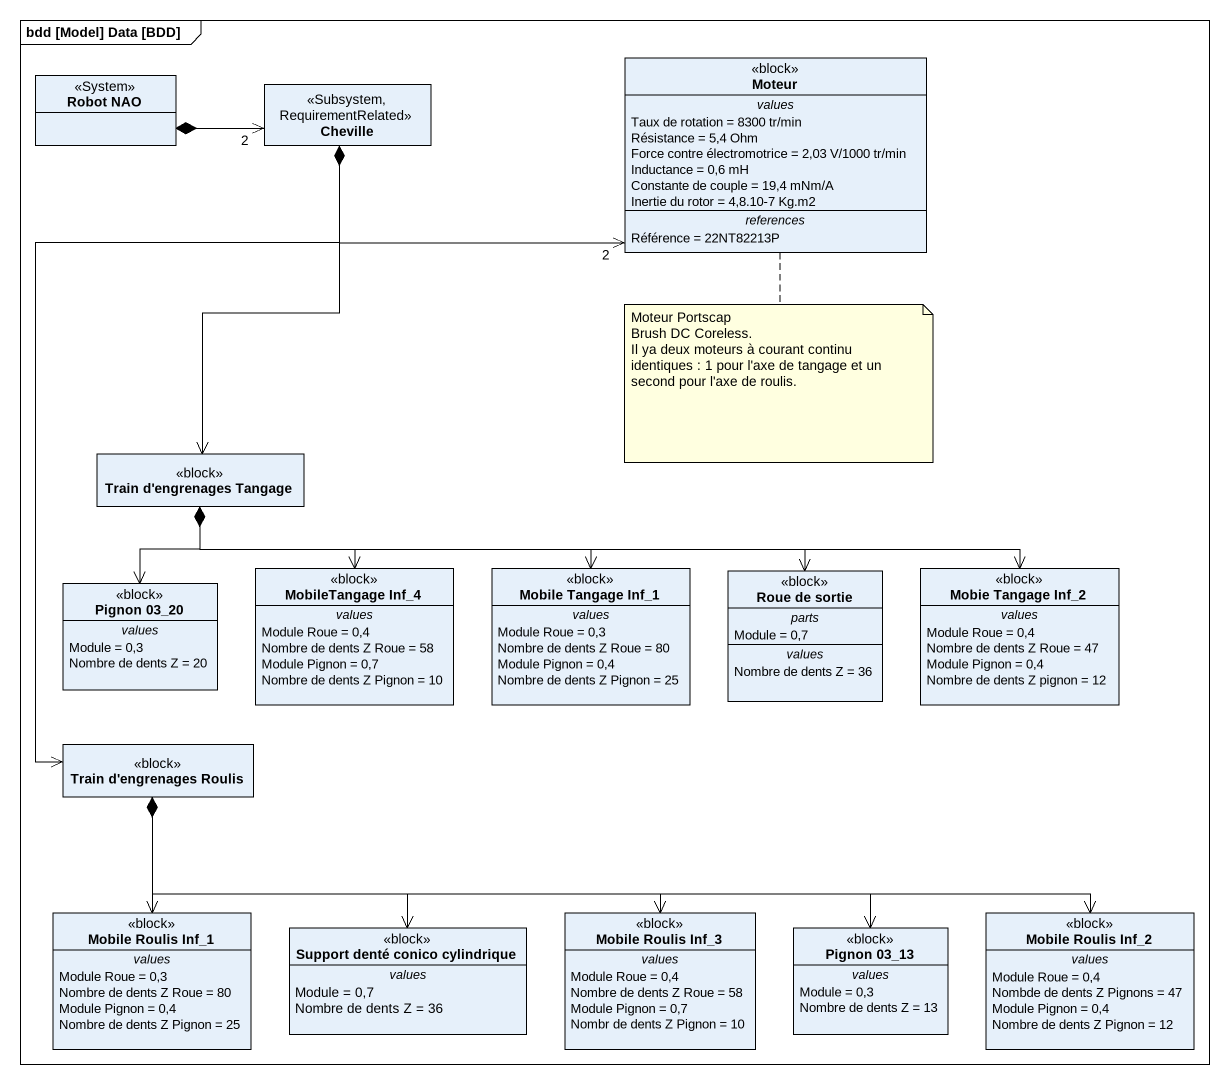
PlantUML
@startuml
mainframe bdd [Model] Data [BDD]
hide circle
hide empty members
class "Robot NAO" as Robot_NAO <<System>>
class Moteur <<block>> {
  -- values --
  Taux de rotation = 8300 tr/min
  Résistance = 5,4 Ohm
  Force contre électromotrice = 2,03 V/1000 tr/min
  Inductance = 0,6 mH
  Constante de couple = 19,4 mNm/A
  Inertie du rotor = 4,8.10-7 Kg.m2
  -- references --
  Référence = 22NT82213P
}
class Cheville <<Subsystem, RequirementRelated>>
class "Train d'engrenages Tangage" as Train_d_engrenages_Tangage <<block>>
class "Pignon 03_20" as Pignon_03_20 <<block>> {
  -- values --
  Module = 0,3
  Nombre de dents Z = 20
}
class "MobileTangage Inf_4" as MobileTangage_Inf_4 <<block>> {
  -- values --
  Module Roue = 0,4
  Nombre de dents Z Roue = 58
  Module Pignon = 0,7
  Nombre de dents Z Pignon = 10
}
class "Mobile Tangage Inf_1" as Mobile_Tangage_Inf_1 <<block>> {
  -- values --
  Module Roue = 0,3
  Nombre de dents Z Roue = 80
  Module Pignon = 0,4
  Nombre de dents Z Pignon = 25
}
class "Roue de sortie" as Roue_de_sortie <<block>> {
  -- parts --
  Module = 0,7
  -- values --
  Nombre de dents Z = 36
}
class "Mobie Tangage Inf_2" as Mobie_Tangage_Inf_2 <<block>> {
  -- values --
  Module Roue = 0,4
  Nombre de dents Z Roue = 47
  Module Pignon = 0,4
  Nombre de dents Z pignon = 12
}
class "Train d'engrenages Roulis" as Train_d_engrenages_Roulis <<block>>
class "Mobile Roulis Inf_1" as Mobile_Roulis_Inf_1 <<block>> {
  -- values --
  Module Roue = 0,3
  Nombre de dents Z Roue = 80
  Module Pignon = 0,4
  Nombre de dents Z Pignon = 25
}
class "Support denté conico cylindrique" as Support_denté_conico <<block>> {
  -- values --
  Module = 0,7
  Nombre de dents Z = 36
}
class "Mobile Roulis Inf_3" as Mobile_Roulis_Inf_3 <<block>> {
  -- values --
  Module Roue = 0,4
  Nombre de dents Z Roue = 58
  Module Pignon = 0,7
  Nombr de dents Z Pignon = 10
}
class "Pignon 03_13" as Pignon_03_13 <<block>> {
  -- values --
  Module = 0,3
  Nombre de dents Z = 13
}
class "Mobile Roulis Inf_2" as Mobile_Roulis_Inf_2 <<block>> {
  -- values --
  Module Roue = 0,4
  Nombde de dents Z Pignons = 47
  Module Pignon = 0,4
  Nombre de dents Z Pignon = 12
}
Robot_NAO *-right-> "2" Cheville
Cheville *-right-> "2" Moteur
Cheville *--> Train_d_engrenages_Tangage
Cheville *--> Train_d_engrenages_Roulis
Train_d_engrenages_Tangage *--> Pignon_03_20
Train_d_engrenages_Tangage *--> MobileTangage_Inf_4
Train_d_engrenages_Tangage *-right-> Mobile_Tangage_Inf_1
Train_d_engrenages_Tangage *-right-> Roue_de_sortie
Train_d_engrenages_Tangage *-right-> Mobie_Tangage_Inf_2
Train_d_engrenages_Roulis *--> Mobile_Roulis_Inf_1
Train_d_engrenages_Roulis *--> Support_denté_conico
Train_d_engrenages_Roulis *-right-> Mobile_Roulis_Inf_3
Train_d_engrenages_Roulis *-right-> Pignon_03_13
Train_d_engrenages_Roulis *-right-> Mobile_Roulis_Inf_2
note bottom of Moteur
  Moteur Portscap
  Brush DC Coreless.
  Il ya deux moteurs à courant continu identiques : 1 pour l'axe de tangage et un second pour l'axe de roulis.
end note
@enduml
